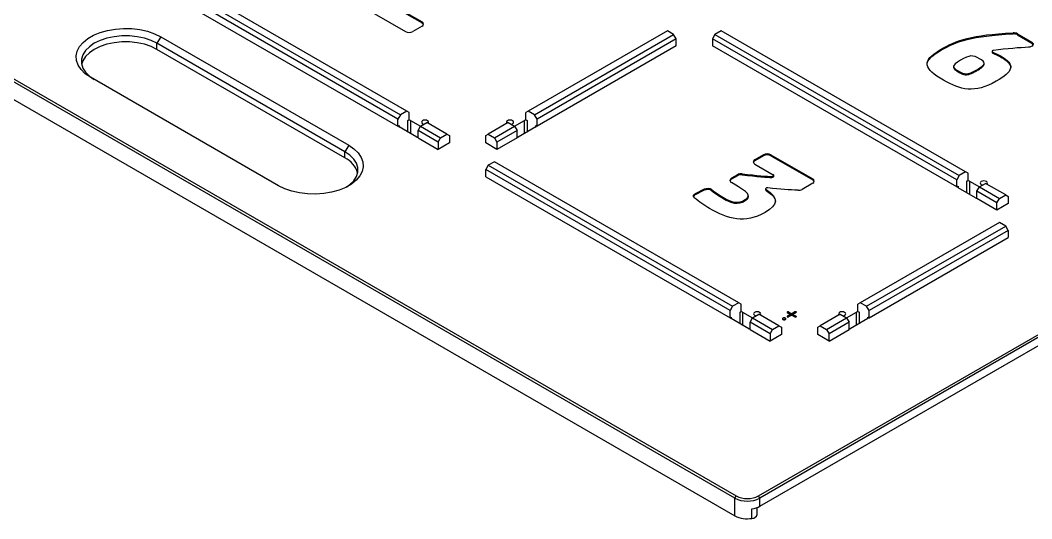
# Model space of a CAD drawing. Header units: millimetres. Extents: x 3 to 429, y 3 to 276.
# Drawn here: x 363.36 to 399.04, y 215.53 to 233.12 of the extents above; entities that cross this region are included whole.
import ezdxf

# ---------------------------------------------------------------- set-up
doc = ezdxf.new("R2010")
doc.units = ezdxf.units.MM

msp = doc.modelspace()

# ---------------------------------------------------------------- linework, layer by layer
at = {"color": 7, "linetype": 'Continuous', "lineweight": 25}
for p, q in [((388.568721, 216.260374), (346.849421, 240.344414)), ((346.893615, 240.42096), (388.612916, 216.336921)), ((346.849421, 239.721801), (388.568721, 215.637762)), ((368.157642, 234.761014), (376.775506, 229.786027)), ((376.996477, 229.913591), (368.378613, 234.888578)), ((376.687118, 229.632934), (368.069254, 234.607921)), ((368.069254, 234.352752), (376.687118, 229.377765)), ((375.383009, 233.620411), (376.948657, 232.716581)), ((376.648014, 233.568926), (377.536568, 233.055974)), ((376.648014, 233.533202), (377.536568, 233.020251)), ((377.536568, 233.020251), (377.536568, 233.055974)), ((389.408411, 216.336921), (418.295932, 233.013332)), ((377.536568, 232.902898), (377.213822, 232.716581)), ((386.188865, 232.745506), (381.283312, 229.913591)), ((381.504283, 229.786027), (386.409836, 232.617943)), ((386.409836, 232.617943), (386.188865, 232.745506)), ((386.498224, 232.46485), (386.409836, 232.617943)), ((387.868244, 232.617943), (387.779855, 232.46485)), ((388.089215, 232.745506), (387.868244, 232.617943)), ((387.868244, 232.617943), (396.486108, 227.642956)), ((396.707079, 227.77052), (388.089215, 232.745506)), ((418.340127, 232.936786), (389.452605, 216.260374)), ((389.452605, 215.974585), (418.340127, 232.650997)), ((398.385156, 232.635875), (398.385156, 232.671598)), ((398.533676, 232.640287), (399.039789, 232.348114)), ((398.533676, 232.640287), (398.533676, 232.604563)), ((368.320056, 232.533055), (368.187473, 232.303415)), ((374.816599, 228.476502), (368.187473, 232.303415)), ((368.187473, 232.089073), (368.187473, 232.303415)), ((368.320056, 232.533055), (374.949182, 228.706142)), ((386.498224, 232.46485), (381.592671, 229.632934)), ((386.498224, 232.209681), (386.498224, 232.46485)), ((396.397719, 227.489863), (387.779855, 232.46485)), ((387.779855, 232.46485), (387.779855, 232.209681)), ((398.533676, 232.604563), (399.039789, 232.31239)), ((399.039789, 232.31239), (399.039789, 232.348114)), ((374.816599, 228.26216), (368.187473, 232.089073)), ((386.498224, 232.209681), (381.592671, 229.377765)), ((396.397719, 227.234694), (387.779855, 232.209681)), ((395.822757, 232.046607), (395.822757, 232.082331)), ((397.64091, 232.016981), (397.64091, 231.981257)), ((397.666275, 231.98796), (397.666275, 231.952236)), ((397.358722, 231.564175), (397.358722, 231.608829)), ((397.941619, 231.825668), (397.941619, 231.861392)), ((396.284676, 231.490578), (396.284676, 231.445924)), ((396.450147, 231.292645), (396.450147, 231.328368)), ((372.474308, 227.277428), (365.845182, 231.104341)), ((376.775506, 229.786027), (376.687118, 229.632934)), ((376.996477, 229.913591), (376.775506, 229.786027)), ((377.084865, 229.862549), (376.996477, 229.913591)), ((377.084865, 229.60738), (377.084865, 229.862549)), ((381.283312, 229.913591), (381.194923, 229.862549)), ((381.194923, 229.60738), (381.194923, 229.862549)), ((381.504283, 229.786027), (381.283312, 229.913591)), ((381.592671, 229.632934), (381.504283, 229.786027)), ((376.687118, 229.377765), (376.687118, 229.632934)), ((377.040671, 229.581867), (377.084865, 229.60738)), ((377.12906, 229.581867), (377.482588, 229.377779)), ((377.482613, 229.377823), (377.703584, 229.505387)), ((378.410691, 229.097183), (377.703584, 229.505387)), ((380.576205, 229.505387), (379.869098, 229.097183)), ((380.576205, 229.505387), (380.797176, 229.377823)), ((380.797201, 229.377779), (381.150729, 229.581867)), ((381.194923, 229.60738), (381.239118, 229.581867)), ((381.592671, 229.377765), (381.592671, 229.632934)), ((376.687118, 229.377765), (376.731312, 229.403278)), ((377.35003, 228.995074), (376.731312, 229.352252)), ((377.394225, 229.22473), (377.482613, 229.377823)), ((378.101331, 228.816526), (377.394225, 229.22473)), ((377.394225, 228.969561), (377.394225, 229.22473)), ((377.482613, 229.377823), (378.18972, 228.969619)), ((378.18972, 228.969619), (378.410691, 229.097183)), ((378.410691, 229.097183), (378.499079, 229.046141)), ((379.78071, 229.046141), (379.869098, 229.097183)), ((379.869098, 229.097183), (380.090069, 228.969619)), ((380.090069, 228.969619), (380.797176, 229.377823)), ((380.885564, 229.22473), (380.178457, 228.816526)), ((380.797176, 229.377823), (380.885564, 229.22473)), ((380.885564, 228.969561), (380.885564, 229.22473)), ((381.548477, 229.352252), (380.929758, 228.995074)), ((381.548477, 229.403278), (381.592671, 229.377765)), ((374.949182, 228.706142), (374.816599, 228.476502)), ((377.394225, 228.969561), (378.101331, 228.561357)), ((378.101331, 228.816526), (378.18972, 228.969619)), ((378.101331, 228.816526), (378.101331, 228.561357)), ((378.499079, 228.790972), (378.101331, 228.561357)), ((378.499079, 229.046141), (378.499079, 228.790972)), ((379.78071, 228.790972), (379.78071, 229.046141)), ((380.178457, 228.561357), (379.78071, 228.790972)), ((380.090069, 228.969619), (380.178457, 228.816526)), ((380.885564, 228.969561), (380.178457, 228.561357)), ((380.178457, 228.816526), (380.178457, 228.561357)), ((374.816599, 228.26216), (374.816599, 228.476502)), ((389.5763, 228.371558), (389.273287, 228.196633)), ((389.5763, 228.335835), (389.273287, 228.160909)), ((389.5763, 228.335835), (389.5763, 228.371558)), ((389.841465, 228.371558), (391.316371, 227.520113)), ((389.841465, 228.371558), (389.841465, 228.335835)), ((389.841465, 228.335835), (391.316371, 227.48439)), ((379.869098, 228.000134), (379.78071, 227.847041)), ((380.090069, 228.127698), (379.869098, 228.000134)), ((379.869098, 228.000134), (388.486962, 223.025147)), ((388.707933, 223.152711), (380.090069, 228.127698)), ((389.273287, 228.196633), (389.273287, 228.160909)), ((389.273287, 228.043556), (389.922635, 227.668696)), ((388.398574, 222.872054), (379.78071, 227.847041)), ((379.78071, 227.591872), (379.78071, 227.847041)), ((388.662369, 227.666271), (388.448638, 227.542887)), ((388.662369, 227.630547), (388.448638, 227.507163)), ((388.662369, 227.630547), (388.662369, 227.666271)), ((388.828897, 227.696186), (388.828897, 227.660462)), ((389.94094, 227.607459), (389.94094, 227.643183)), ((396.486108, 227.642956), (396.397719, 227.489863)), ((396.707079, 227.77052), (396.486108, 227.642956)), ((396.795467, 227.719477), (396.707079, 227.77052)), ((396.795467, 227.464308), (396.795467, 227.719477)), ((379.78071, 227.591872), (388.398574, 222.616885)), ((388.448638, 227.542887), (388.448638, 227.507163)), ((388.513345, 227.352456), (388.448638, 227.38981)), ((389.876707, 227.571393), (389.876707, 227.607116)), ((391.316371, 227.367037), (390.943353, 227.151698)), ((391.316371, 227.48439), (391.316371, 227.520113)), ((396.397719, 227.234694), (396.397719, 227.489863)), ((396.751273, 227.438796), (396.795467, 227.464308)), ((396.839661, 227.438796), (397.193189, 227.234708)), ((397.193214, 227.234752), (397.414185, 227.362316)), ((398.121292, 226.954111), (397.414185, 227.362316)), ((387.487899, 227.153329), (387.171715, 226.998048)), ((387.487899, 227.117605), (387.171715, 226.962324)), ((387.171715, 226.998048), (387.171715, 226.962324)), ((387.487899, 227.117605), (387.487899, 227.153329)), ((387.758342, 227.136631), (387.758342, 227.100907)), ((389.046271, 226.87942), (389.046271, 226.924074)), ((389.653791, 227.167656), (389.653791, 227.131933)), ((389.670374, 227.143179), (389.670374, 227.107455)), ((396.397719, 227.234694), (396.441913, 227.260206)), ((397.060632, 226.852002), (396.441913, 227.209181)), ((397.104826, 227.081659), (397.193214, 227.234752)), ((397.811933, 226.673455), (397.104826, 227.081659)), ((397.104826, 226.82649), (397.104826, 227.081659)), ((397.193214, 227.234752), (397.900321, 226.826548)), ((397.900321, 226.826548), (398.121292, 226.954111)), ((398.121292, 226.954111), (398.20968, 226.903069)), ((388.150328, 226.838387), (388.150328, 226.874111)), ((388.935528, 226.754115), (388.935528, 226.789838)), ((397.811933, 226.418286), (397.104826, 226.82649)), ((397.811933, 226.673455), (397.900321, 226.826548)), ((397.811933, 226.418286), (397.811933, 226.673455)), ((398.20968, 226.6479), (397.811933, 226.418286)), ((398.20968, 226.903069), (398.20968, 226.6479)), ((397.900321, 225.984627), (392.994768, 223.152711)), ((393.215739, 223.025147), (398.121292, 225.857063)), ((398.121292, 225.857063), (397.900321, 225.984627)), ((398.20968, 225.70397), (398.121292, 225.857063)), ((398.20968, 225.70397), (393.304127, 222.872054)), ((398.20968, 225.70397), (398.20968, 225.448801)), ((393.304127, 222.616885), (398.20968, 225.448801)), ((388.486962, 223.025147), (388.398574, 222.872054)), ((388.707933, 223.152711), (388.486962, 223.025147)), ((388.796321, 223.101669), (388.707933, 223.152711)), ((388.796321, 222.8465), (388.796321, 223.101669)), ((392.994768, 223.152711), (392.90638, 223.101669)), ((392.90638, 222.8465), (392.90638, 223.101669)), ((393.215739, 223.025147), (392.994768, 223.152711)), ((393.304127, 222.872054), (393.215739, 223.025147)), ((388.398574, 222.616885), (388.398574, 222.872054)), ((388.398574, 222.616885), (388.442768, 222.642398)), ((388.752127, 222.820987), (388.796321, 222.8465)), ((388.840516, 222.820987), (389.194044, 222.6169)), ((389.194069, 222.616943), (389.41504, 222.744507)), ((390.122147, 222.336303), (389.41504, 222.744507)), ((390.419791, 222.649161), (390.42024, 222.648902)), ((390.419793, 222.827492), (390.420237, 222.827749)), ((390.419793, 222.827492), (390.420237, 222.827236)), ((390.419793, 222.802236), (390.530501, 222.738326)), ((390.530501, 222.738326), (390.419793, 222.674416)), ((390.420237, 222.648903), (390.419793, 222.64916)), ((390.420237, 222.827236), (390.420237, 222.827749)), ((390.463987, 222.827749), (390.574695, 222.763839)), ((390.574695, 222.712813), (390.463987, 222.648903)), ((390.574691, 222.712811), (390.530501, 222.738326)), ((390.685402, 222.827749), (390.574695, 222.763839)), ((390.574695, 222.712813), (390.574695, 222.763839)), ((390.574695, 222.712813), (390.685402, 222.648903)), ((390.574699, 222.712811), (390.618889, 222.738326)), ((390.729597, 222.802236), (390.618889, 222.738326)), ((390.618889, 222.738326), (390.729597, 222.674416)), ((390.72915, 222.648902), (390.729599, 222.649161)), ((390.729152, 222.827749), (390.729597, 222.827492)), ((390.729152, 222.827749), (390.729152, 222.827236)), ((390.729152, 222.827236), (390.729597, 222.827492)), ((390.729597, 222.64916), (390.729152, 222.648903)), ((392.287661, 222.744507), (391.580554, 222.336303)), ((392.287661, 222.744507), (392.508632, 222.616943)), ((392.508657, 222.6169), (392.862185, 222.820987)), ((392.90638, 222.8465), (392.950574, 222.820987)), ((393.259933, 222.642398), (393.304127, 222.616885)), ((393.304127, 222.616885), (393.304127, 222.872054)), ((389.061486, 222.234194), (388.442768, 222.591373)), ((389.105681, 222.46385), (389.194069, 222.616943)), ((389.812787, 222.055646), (389.105681, 222.46385)), ((389.105681, 222.208681), (389.105681, 222.46385)), ((389.194069, 222.616943), (389.901176, 222.208739)), ((389.901176, 222.208739), (390.122147, 222.336303)), ((390.122147, 222.336303), (390.210535, 222.285261)), ((390.210535, 222.285261), (390.210535, 222.030092)), ((391.492166, 222.285261), (391.580554, 222.336303)), ((391.492166, 222.030092), (391.492166, 222.285261)), ((391.580554, 222.336303), (391.801525, 222.208739)), ((391.801525, 222.208739), (392.508632, 222.616943)), ((392.59702, 222.46385), (391.889914, 222.055646)), ((392.508632, 222.616943), (392.59702, 222.46385)), ((392.59702, 222.208681), (392.59702, 222.46385)), ((393.259933, 222.591373), (392.641215, 222.234194)), ((389.105681, 222.208681), (389.812787, 221.800477)), ((389.812787, 222.055646), (389.901176, 222.208739)), ((389.812787, 222.055646), (389.812787, 221.800477)), ((390.210535, 222.030092), (389.812787, 221.800477)), ((391.889914, 221.800477), (391.492166, 222.030092)), ((391.801525, 222.208739), (391.889914, 222.055646)), ((391.889914, 221.800477), (392.59702, 222.208681)), ((391.889914, 221.800477), (391.889914, 222.055646)), ((388.568721, 216.260374), (388.612916, 216.336921)), ((388.568721, 215.637762), (388.568721, 216.260374)), ((389.452605, 216.260374), (389.408411, 216.336921)), ((389.452605, 215.974585), (389.452605, 216.260374)), ((389.172425, 215.544379), (389.172425, 215.881202)), ((389.35772, 215.683783), (389.35772, 215.929647))]:
    msp.add_line(p, q, dxfattribs=at)
at = {"color": 8, "linetype": 'Continuous', "lineweight": 25}
for p, q in [((377.040671, 229.173663), (377.040671, 229.581867)), ((377.12906, 229.581867), (377.12906, 229.122637)), ((381.150729, 229.122637), (381.150729, 229.581867)), ((381.239118, 229.581867), (381.239118, 229.173663)), ((376.731312, 229.403278), (376.731312, 229.352252)), ((381.548477, 229.352252), (381.548477, 229.403278)), ((396.751273, 227.030592), (396.751273, 227.438796)), ((396.839661, 227.438796), (396.839661, 226.979566)), ((396.441913, 227.260206), (396.441913, 227.209181)), ((388.442768, 222.642398), (388.442768, 222.591373)), ((388.752127, 222.412783), (388.752127, 222.820987)), ((388.840516, 222.820987), (388.840516, 222.361758)), ((390.419793, 222.674416), (390.463984, 222.648901)), ((390.463987, 222.827749), (390.463987, 222.776723)), ((390.685402, 222.776723), (390.685402, 222.827749)), ((390.685406, 222.648901), (390.729597, 222.674416)), ((392.862185, 222.361758), (392.862185, 222.820987)), ((392.950574, 222.820987), (392.950574, 222.412783)), ((393.259933, 222.591373), (393.259933, 222.642398))]:
    msp.add_line(p, q, dxfattribs=at)
at = {"color": 7, "linetype": 'Continuous', "lineweight": 25, "flags": 128}
for points in [[(365.845182, 231.104341), (365.658384, 231.231663), (365.510435, 231.374998), (365.405371, 231.530436), (365.346058, 231.693737), (365.334114, 231.860446), (365.369864, 232.026017), (365.452335, 232.185933), (365.579275, 232.335831), (365.747222, 232.471624), (365.951595, 232.589606), (366.18682, 232.68656), (366.44648, 232.759841), (366.723492, 232.80745), (367.0103, 232.828088), (367.299081, 232.821193), (367.581957, 232.786952), (367.851213, 232.7263), (368.099503, 232.640891), (368.320056, 232.533055)], [(368.187473, 232.303415), (367.978832, 232.404481), (367.74296, 232.483097), (367.487024, 232.536873), (367.2188, 232.564176), (366.946438, 232.564176), (366.678214, 232.536873), (366.422278, 232.483097), (366.186406, 232.404481), (365.977765, 232.303415), (365.802694, 232.182969), (365.666513, 232.046803), (365.57336, 231.899054), (365.526065, 231.744212), (365.526065, 231.586981), (365.57336, 231.432138), (365.666513, 231.28439), (365.802694, 231.148223), (365.977765, 231.027777)], [(368.187473, 232.089073), (367.978832, 232.190139), (367.74296, 232.268755), (367.487024, 232.322531), (367.2188, 232.349834), (366.946438, 232.349834), (366.678214, 232.322531), (366.422278, 232.268755), (366.186406, 232.190139), (365.977765, 232.089073), (365.802694, 231.968627), (365.666513, 231.832461), (365.57336, 231.684712), (365.531187, 231.558425)], [(399.039789, 232.348114), (399.071438, 232.323801), (399.090122, 232.295364), (399.094365, 232.26505), (399.083833, 232.235251), (399.059357, 232.20832), (399.022869, 232.186382), (398.977249, 232.17117), (398.926101, 232.163885)], [(397.688711, 232.05205), (397.672306, 232.048276), (397.658384, 232.042005), (397.648057, 232.033735), (397.642148, 232.024128), (397.64113, 232.013951), (397.645085, 232.004015), (397.653695, 231.995115), (397.666275, 231.98796)], [(377.748287, 229.47958), (377.760084, 229.492331), (377.769837, 229.520636), (377.760084, 229.548942), (377.73231, 229.572938), (377.690743, 229.588971), (377.641712, 229.594601), (377.592681, 229.588971), (377.551114, 229.572938), (377.52334, 229.548942), (377.513587, 229.520636), (377.52334, 229.492331), (377.551114, 229.468335)], [(377.551114, 229.468335), (377.592681, 229.452302), (377.60674, 229.44948)], [(380.673049, 229.44948), (380.687108, 229.452302), (380.728675, 229.468335), (380.756449, 229.492331), (380.766202, 229.520636), (380.756449, 229.548942), (380.728675, 229.572938), (380.687108, 229.588971), (380.638077, 229.594601), (380.589046, 229.588971), (380.547479, 229.572938), (380.519705, 229.548942), (380.509952, 229.520636), (380.519705, 229.492331), (380.531502, 229.47958)], [(374.949182, 228.706142), (375.13598, 228.57882), (375.283929, 228.435485), (375.388993, 228.280047), (375.448306, 228.116746), (375.46025, 227.950036), (375.424499, 227.784465), (375.342029, 227.624549), (375.215089, 227.474651), (375.047142, 227.338859), (374.842769, 227.220876), (374.607544, 227.123922), (374.347884, 227.050641), (374.070872, 227.003033), (373.784064, 226.982394), (373.495283, 226.989289), (373.212407, 227.02353), (372.943151, 227.084182), (372.694861, 227.169591), (372.474308, 227.277428)], [(374.879321, 227.239256), (374.99167, 227.32131), (375.127851, 227.457476), (375.221004, 227.605225), (375.268299, 227.760068), (375.268299, 227.917299), (375.221004, 228.072141), (375.127851, 228.21989), (374.99167, 228.356056), (374.816599, 228.476502)], [(389.876707, 227.607116), (389.895126, 227.608412), (389.912075, 227.612773), (389.926059, 227.619814), (389.935846, 227.628914), (389.940572, 227.639273), (389.939823, 227.649976), (389.933662, 227.660081), (389.922635, 227.668696)], [(389.94094, 227.607459), (389.940572, 227.603549), (389.935846, 227.593191), (389.926059, 227.58409), (389.912075, 227.577049), (389.895126, 227.572688), (389.876707, 227.571393)], [(397.458888, 227.336509), (397.470686, 227.34926), (397.480438, 227.377565), (397.470686, 227.40587), (397.442912, 227.429866), (397.401345, 227.4459), (397.352313, 227.45153), (397.303282, 227.4459), (397.261715, 227.429866), (397.233941, 227.40587), (397.224188, 227.377565), (397.233941, 227.34926), (397.261715, 227.325264), (397.261715, 227.325264)], [(397.261715, 227.325264), (397.303282, 227.30923), (397.317341, 227.306409)], [(387.139867, 226.853314), (387.122645, 226.870649), (387.111236, 226.889516), (387.10603, 226.909272), (387.107204, 226.929244), (387.114717, 226.948751), (387.128315, 226.967128), (387.147532, 226.983749), (387.171715, 226.998048)], [(389.727299, 227.203173), (389.707902, 227.20341), (389.689313, 227.200203), (389.673324, 227.193859), (389.661476, 227.18499), (389.654909, 227.174451), (389.654258, 227.163257), (389.659583, 227.152487), (389.670374, 227.143179)], [(389.459743, 222.718701), (389.47154, 222.731452), (389.481293, 222.759757), (389.47154, 222.788062), (389.443766, 222.812058), (389.402199, 222.828091), (389.353168, 222.833722), (389.304137, 222.828091), (389.26257, 222.812058), (389.234796, 222.788062), (389.225043, 222.759757), (389.234796, 222.731452), (389.26257, 222.707456), (389.26257, 222.707456)], [(389.26257, 222.707456), (389.304137, 222.691422), (389.318196, 222.6886)], [(392.384505, 222.6886), (392.398564, 222.691422), (392.440131, 222.707456), (392.467905, 222.731452), (392.477658, 222.759757), (392.467905, 222.788062), (392.440131, 222.812058), (392.398564, 222.828091), (392.349533, 222.833722), (392.300502, 222.828091), (392.258935, 222.812058), (392.231161, 222.788062), (392.221408, 222.759757), (392.231161, 222.731452), (392.242958, 222.718701)], [(390.353724, 222.610762), (390.333448, 222.618584), (390.30953, 222.62133), (390.285612, 222.618584), (390.265336, 222.610762), (390.251787, 222.599057), (390.24703, 222.585249), (390.251787, 222.571442), (390.265336, 222.559737), (390.285612, 222.551915), (390.30953, 222.549169), (390.333448, 222.551915), (390.353724, 222.559737), (390.367272, 222.571442), (390.37203, 222.585249), (390.367272, 222.599057), (390.353724, 222.610762)]]:
    msp.add_lwpolyline(points, dxfattribs=at)
at = {"color": 7, "linetype": 'Continuous', "lineweight": 25}
for centre, radius, start, end in [((377.507519, 232.979436), 0.081865, 290.7834208, 69.2165792), ((377.492355, 232.928119), 0.102191, 19.1097216, 64.3644337), ((377.08124, 232.972464), 0.288192, 242.6096722, 297.3903278), ((398.404398, 232.394977), 0.277289, 62.2108708, 93.9791832), ((398.404398, 232.359254), 0.277289, 62.2108708, 93.9791832), ((398.996931, 232.221467), 0.100518, 18.7117939, 64.7623614), ((397.674647, 231.985149), 0.033961, 186.5804947, 255.7274087), ((377.084865, 229.496573), 0.096064, 62.6096722, 117.3903278), ((381.194923, 229.496573), 0.096064, 62.6096722, 117.3903278), ((376.740995, 229.377765), 0.027288, 110.7834208, 249.2165792), ((381.538794, 229.377765), 0.027288, 290.7834208, 69.2165792), ((377.392424, 229.074669), 0.090181, 241.9597609, 271.1440967), ((380.887365, 229.074669), 0.090181, 268.8559033, 298.0402391), ((389.708883, 228.115675), 0.288192, 62.6096722, 117.3903278), ((389.708883, 228.079951), 0.288192, 62.6096722, 117.3903278), ((374.446927, 227.497817), 0.849045, 15.9765936, 64.1893949), ((389.302336, 228.120094), 0.081865, 110.7834208, 249.2165792), ((389.317499, 228.068778), 0.102191, 115.6355663, 160.8902784), ((388.793507, 227.414727), 0.283675, 82.8333938, 117.5343643), ((388.793507, 227.379003), 0.283675, 82.8333938, 117.5343643), ((388.477687, 227.466349), 0.081865, 110.7834208, 249.2165792), ((388.49285, 227.415032), 0.102191, 115.6355663, 160.8902784), ((391.287322, 227.443575), 0.081865, 290.7834208, 69.2165792), ((391.272159, 227.392258), 0.102191, 19.1097216, 64.3644337), ((396.795467, 227.353501), 0.096064, 62.6096722, 117.3903278), ((387.213631, 226.857707), 0.112702, 111.833948, 159.1924048), ((387.607823, 226.897234), 0.282784, 57.8408321, 115.092856), ((387.607823, 226.86151), 0.282784, 57.8408321, 115.092856), ((389.68297, 227.133844), 0.029241, 183.7480503, 244.4844105), ((390.814886, 227.394433), 0.274634, 267.1837243, 297.8899508), ((396.451596, 227.234694), 0.027288, 110.7834208, 249.2165792), ((397.103025, 226.931598), 0.090181, 241.9597609, 271.1440967), ((388.452451, 222.616885), 0.027288, 110.7834208, 249.2165792), ((388.796321, 222.735693), 0.096064, 62.6096722, 117.3903278), ((392.90638, 222.735693), 0.096064, 62.6096722, 117.3903278), ((393.25025, 222.616885), 0.027288, 290.7834208, 69.2165792), ((390.309529, 222.474432), 0.096066, 62.6100242, 117.3845991), ((389.10388, 222.31379), 0.090181, 241.9597609, 271.1440967), ((392.598821, 222.31379), 0.090181, 268.8559033, 298.0402391), ((389.010663, 217.113319), 0.960639, 242.6096722, 297.3903278), ((389.010663, 217.104571), 0.864575, 242.6096722, 297.3903278), ((389.059499, 216.687022), 0.813695, 277.977334, 298.8888388), ((389.009602, 216.489866), 0.959404, 242.6428252, 279.771097), ((389.173594, 215.735674), 0.191299, 269.6499296, 344.2609921)]:
    msp.add_arc(centre, radius, start, end, dxfattribs=at)
for centre, major_axis, ratio, start_param, end_param in [((390.485418, 222.814864), (0.075777, 0), 0.333297216, 2.617993878, 3.665191429), ((390.485418, 222.661788), (0.075777, 0), 0.333297216, 2.617993878, 3.665191429), ((390.442112, 222.789864), (0.04375, 0), 0.999891648, 1.047197551, 2.094395102), ((390.442112, 222.839868), (-0.037888, 0.065625), 0.333351392, 1.570831514, 2.618029065), ((390.442112, 222.686788), (0.04375, 0), 0.999891648, 4.188790205, 5.235987756), ((390.707277, 222.789864), (0.04375, 0), 0.999891648, 1.047197551, 2.094395102), ((390.707277, 222.839868), (0.037888, 0.065625), 0.333351392, 3.665156242, 4.712353793), ((390.707277, 222.686788), (0.04375, 0), 0.999891648, 4.188790205, 5.235987756), ((390.663972, 222.814864), (0.075777, 0), 0.333297216, 5.759586532, 6.806784083), ((390.663972, 222.661788), (0.075777, 0), 0.333297216, 5.759586532, 6.806784083)]:
    msp.add_ellipse(centre, major_axis=major_axis, ratio=ratio, start_param=start_param, end_param=end_param, dxfattribs=at)
for points in [[(395.822757, 232.082331), (396.416687, 232.425199), (396.89689, 232.598306), (398.385156, 232.671598)], [(395.822757, 232.046607), (396.416687, 232.389476), (396.89689, 232.562582), (398.385156, 232.635875)], [(395.929289, 231.000366), (395.23879, 231.398982), (395.120429, 231.676885), (395.822757, 232.082331)], [(397.666275, 231.98796), (397.756921, 231.949305), (397.837941, 231.921244), (397.941619, 231.861392)], [(397.666275, 231.952236), (397.756921, 231.913581), (397.837941, 231.88552), (397.941619, 231.825668)], [(398.926101, 232.163885), (398.626562, 232.146371), (398.158324, 232.117644), (397.688711, 232.05205)], [(397.941619, 231.861392), (398.494023, 231.542495), (398.375662, 231.305586), (397.783808, 230.963916)], [(397.783808, 230.963916), (397.026227, 230.526574), (396.521158, 230.658687), (395.929289, 231.000366)], [(388.828897, 227.696186), (389.357284, 227.640036), (389.712821, 227.609741), (389.876707, 227.607116)], [(388.828897, 227.660462), (389.357284, 227.604312), (389.712821, 227.574017), (389.876707, 227.571393)], [(388.935528, 226.789838), (389.160436, 226.919675), (389.053905, 227.040397), (388.513345, 227.352456)], [(387.758342, 227.136631), (387.881416, 227.043708), (388.046961, 226.933783), (388.150328, 226.874111)], [(387.758342, 227.100907), (387.881416, 227.007985), (388.046961, 226.89806), (388.150328, 226.838387)], [(389.670374, 227.143179), (390.13255, 226.854245), (390.094981, 226.602703), (389.633928, 226.336543)], [(390.801392, 227.120131), (390.502453, 227.128773), (390.185738, 227.155822), (389.727299, 227.203173)], [(387.680779, 226.475495), (387.506042, 226.576368), (387.306571, 226.716549), (387.139867, 226.853314)], [(388.150328, 226.874111), (388.469938, 226.689604), (388.655382, 226.628113), (388.935528, 226.789838)], [(388.150328, 226.838387), (388.469938, 226.65388), (388.655382, 226.59239), (388.935528, 226.754115)], [(389.633928, 226.336543), (388.927641, 225.928812), (388.323927, 226.104213), (387.680779, 226.475495)]]:
    msp.add_open_spline(points, degree=3, dxfattribs=at)
for points, knots in [([(395.357047, 231.544642), (395.354843, 231.551207), (395.335463, 231.608954), (395.411226, 231.728646), (395.567842, 231.891965), (395.731968, 231.99153), (395.822757, 232.046607)], [0, 0, 0, 0, 0.034183236, 0.300694063, 0.61316302, 1, 1, 1, 1]), ([(397.199841, 231.761158), (396.959129, 231.900118), (396.856541, 231.895565), (396.525086, 231.70422), (396.197589, 231.51516), (396.237053, 231.451385), (396.450147, 231.328368)], [0, 0, 0, 0, 1, 1, 1, 2, 2, 2, 2]), ([(396.450147, 231.328368), (396.675055, 231.198532), (396.773685, 231.182588), (397.101181, 231.371647), (397.43658, 231.565269), (397.416832, 231.635891), (397.199841, 231.761158)], [2, 2, 2, 2, 3, 3, 3, 4, 4, 4, 4]), ([(396.450147, 231.292645), (396.483662, 231.273718), (396.543158, 231.240121), (396.637776, 231.201736), (396.735429, 231.190303), (396.8297, 231.20685), (396.916324, 231.239059), (397.008517, 231.283643), (397.111043, 231.340692), (397.214381, 231.403528), (397.297108, 231.464108), (397.340122, 231.513652), (397.36129, 231.54689), (397.356145, 231.564341), (397.354961, 231.56836)], [0, 0, 0, 0, 0.110244133, 0.195705809, 0.268193521, 0.335162043, 0.421557173, 0.50913049, 0.617525274, 0.755866199, 0.862484699, 0.928416958, 0.983516123, 1, 1, 1, 1]), ([(397.941619, 231.825668), (398.009821, 231.783961), (398.134074, 231.707977), (398.253993, 231.58131), (398.306013, 231.488274), (398.2952, 231.442122), (398.293877, 231.436479)], [0, 0, 0, 0, 0.379180786, 0.690805191, 0.962195293, 1, 1, 1, 1]), ([(396.286583, 231.450595), (396.289694, 231.43423), (396.296772, 231.396995), (396.363271, 231.344589), (396.419084, 231.311218), (396.450147, 231.292645)], [0, 0, 0, 0, 0.2580278045, 0.5870615192, 1, 1, 1, 1]), ([(389.670374, 227.107455), (389.735505, 227.062838), (389.862454, 226.975874), (389.984858, 226.838319), (389.98792, 226.746686), (389.989111, 226.711047)], [0, 0, 0, 0, 0.391659832, 0.763393196, 1, 1, 1, 1]), ([(388.935528, 226.754115), (388.959783, 226.769591), (389.005055, 226.798477), (389.04399, 226.844826), (389.042605, 226.873524), (389.042101, 226.883959)], [0, 0, 0, 0, 0.42345572, 0.790360073, 1, 1, 1, 1])]:
    msp.add_open_spline(points, degree=3, knots=knots, dxfattribs=at)

doc.saveas('drawing.dxf')
